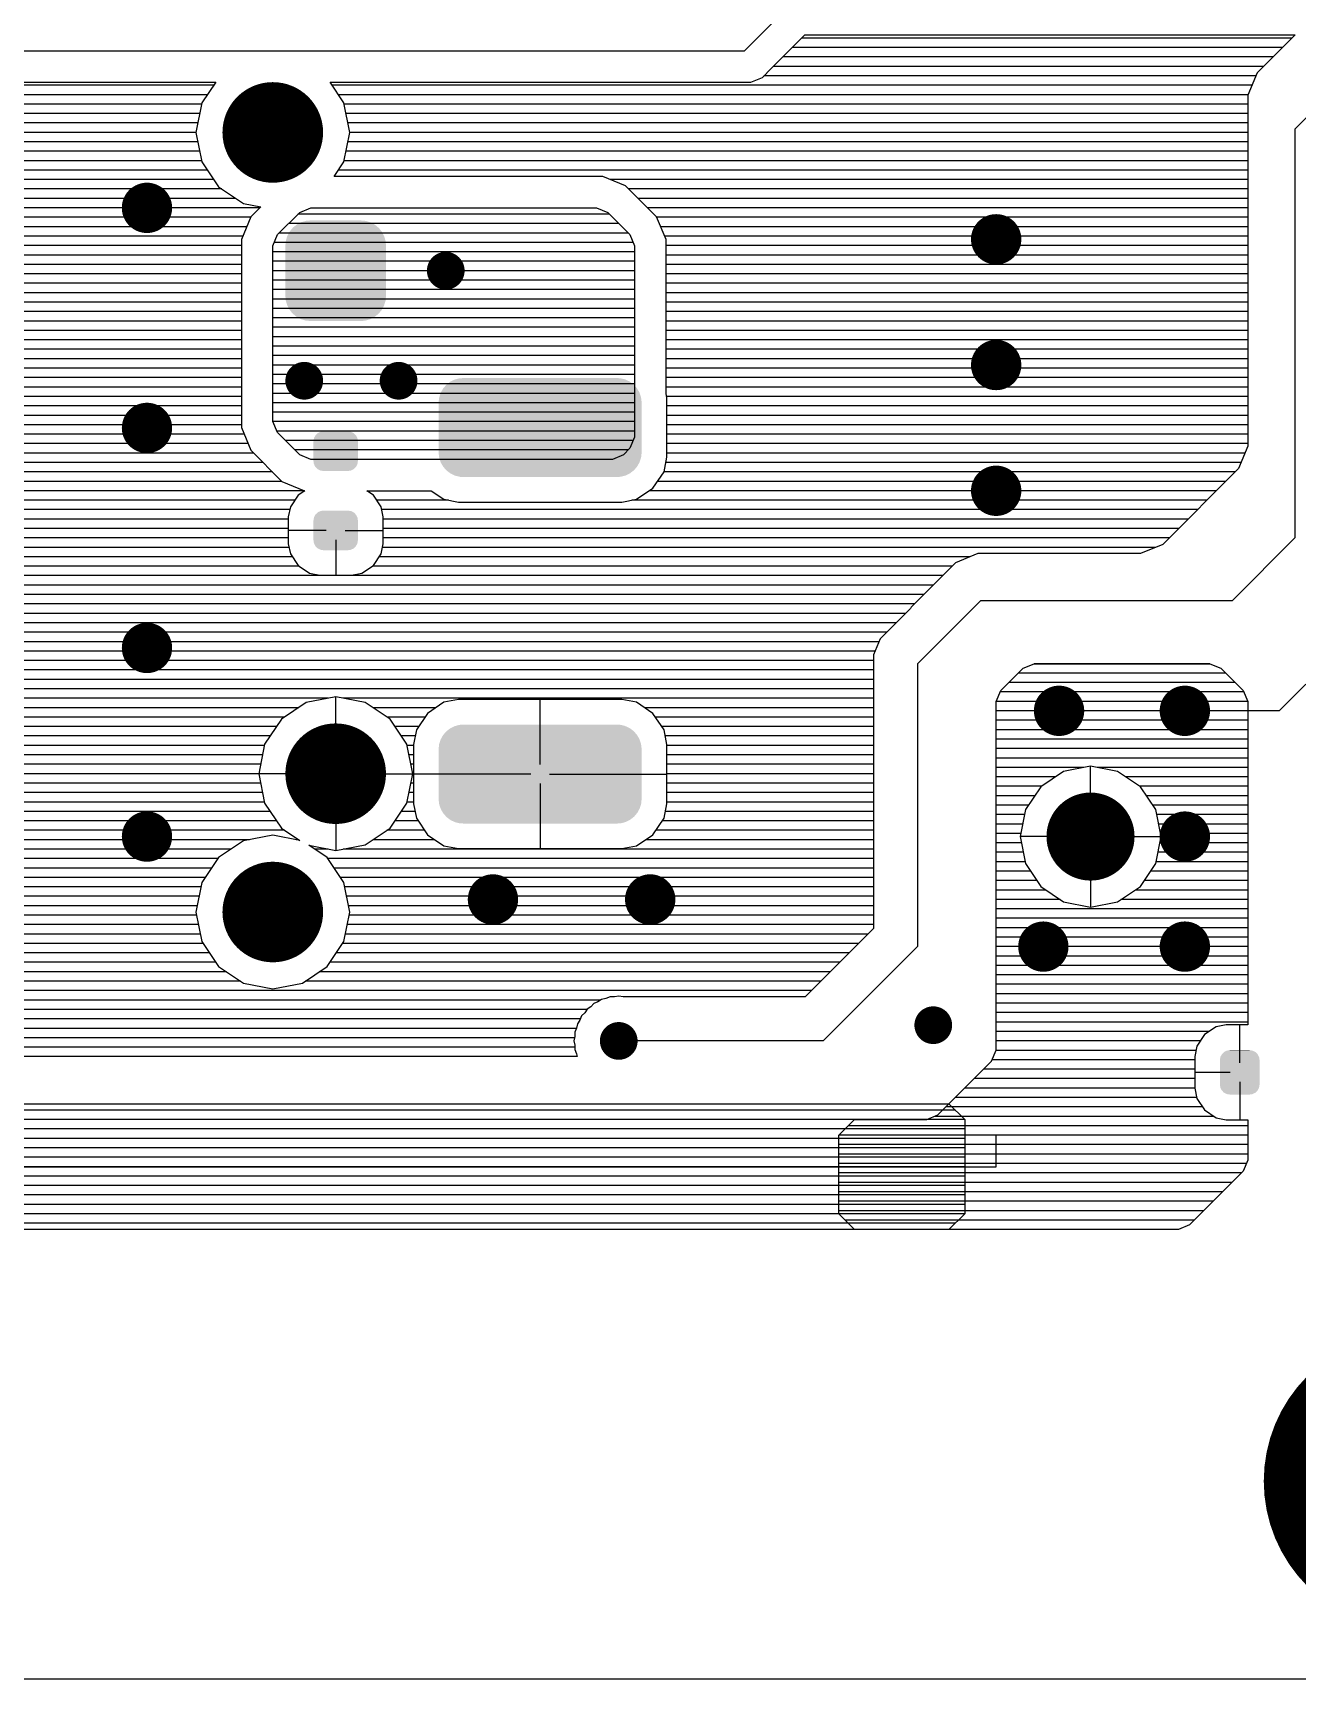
# Model space of a CAD drawing. Extents: x 295 to 953, y 10 to 290.
# Drawn here: x 753.8 to 810, y 69 to 142.2 of the extents above; entities that cross this region are included whole.
import ezdxf

# ---------------------------------------------------------------- set-up
doc = ezdxf.new("R2010")
doc.units = 0
doc.header["$LTSCALE"] = 5
doc.header["$MEASUREMENT"] = 0
doc.layers.get('0').update_dxf_attribs({"linetype": 'CONTINUOUS', "lineweight": 25})
doc.layers.add('DV-DPO-A6_BOT', color=7, linetype='CONTINUOUS')

msp = doc.modelspace()

# ---------------------------------------------------------------- linework, layer by layer
for points, const_width in [([(765.583, 137.732, -1), (763.348, 137.732, -1)], 2.235), ([(759.437, 134.38, -1), (758.319, 134.38, -1)], 1.118), ([(797.156, 132.983, -1), (796.038, 132.983, -1)], 1.118), ([(772.568, 131.586, -1), (771.73, 131.586, -1)], 0.838), ([(797.156, 127.395, -1), (796.038, 127.395, -1)], 1.118), ([(766.282, 126.696, -1), (765.444, 126.696, -1)], 0.838), ([(770.473, 126.696, -1), (769.635, 126.696, -1)], 0.838), ([(759.437, 124.601, -1), (758.319, 124.601, -1)], 1.118), ([(797.156, 121.807, -1), (796.038, 121.807, -1)], 1.118), ([(759.437, 114.822, -1), (758.319, 114.822, -1)], 1.118), ([(799.95, 112.028, -1), (798.832, 112.028, -1)], 1.118), ([(805.538, 112.028, -1), (804.42, 112.028, -1)], 1.118), ([(768.377, 109.234, -1), (766.142, 109.234, -1)], 2.235), ([(801.766, 106.44, -1), (799.81, 106.44, -1)], 1.956), ([(759.437, 106.44, -1), (758.319, 106.44, -1)], 1.118), ([(805.538, 106.44, -1), (804.42, 106.44, -1)], 1.118), ([(765.583, 103.087, -1), (763.348, 103.087, -1)], 2.235), ([(774.804, 103.646, -1), (773.686, 103.646, -1)], 1.118), ([(781.789, 103.646, -1), (780.671, 103.646, -1)], 1.118), ([(799.251, 101.55, -1), (798.134, 101.55, -1)], 1.118), ([(805.538, 101.55, -1), (804.42, 101.55, -1)], 1.118), ([(794.222, 98.058, -1), (793.384, 98.058, -1)], 0.838), ([(780.252, 97.359, -1), (779.414, 97.359, -1)], 0.838), ([(818.382, 77.796, -1), (811.782, 77.796, -1)], 6.599)]:
    msp.add_lwpolyline(points, format="xyb", close=True, dxfattribs=dict(const_width=const_width))
for points in [[(769.404, 133.139), (769.318, 133.307), (765.113, 133.139), (765.205, 133.307)], [(769.318, 133.307), (769.296, 133.334), (765.205, 133.307), (765.22, 133.334)], [(769.296, 133.334), (769.179, 133.482), (765.22, 133.334), (765.344, 133.482)], [(769.179, 133.482), (769.151, 133.505), (765.344, 133.482), (765.364, 133.505)], [(769.151, 133.505), (769.009, 133.625), (765.364, 133.505), (765.516, 133.625)], [(769.009, 133.625), (768.975, 133.644), (765.516, 133.625), (765.539, 133.644)], [(768.975, 133.644), (768.813, 133.733), (765.539, 133.644), (765.713, 133.733)], [(768.813, 133.733), (768.772, 133.745), (765.713, 133.733), (765.738, 133.745)], [(768.772, 133.745), (768.6, 133.799), (765.738, 133.745), (765.931, 133.799)], [(768.6, 133.799), (768.538, 133.805), (765.931, 133.799), (765.953, 133.805)], [(768.538, 133.805), (768.377, 133.821), (765.953, 133.805), (766.142, 133.821)], [(769.495, 132.703), (769.479, 132.893), (765.025, 132.703), (765.044, 132.893)], [(769.495, 130.468), (769.495, 132.703), (765.025, 130.468), (765.025, 132.703)], [(769.479, 132.893), (769.47, 132.925), (765.044, 132.893), (765.047, 132.925)], [(769.47, 132.925), (769.419, 133.108), (765.047, 132.925), (765.103, 133.108)], [(769.419, 133.108), (769.404, 133.139), (765.103, 133.108), (765.113, 133.139)], [(769.476, 130.279), (769.495, 130.468), (765.041, 130.279), (765.025, 130.468)], [(769.473, 130.246), (769.476, 130.279), (765.05, 130.246), (765.041, 130.279)], [(769.416, 130.064), (769.473, 130.246), (765.1, 130.064), (765.05, 130.246)], [(769.407, 130.033), (769.416, 130.064), (765.116, 130.033), (765.1, 130.064)], [(769.315, 129.865), (769.407, 130.033), (765.202, 129.865), (765.116, 130.033)], [(769.3, 129.837), (769.315, 129.865), (765.224, 129.837), (765.202, 129.865)], [(769.176, 129.69), (769.3, 129.837), (765.34, 129.69), (765.224, 129.837)], [(769.156, 129.666), (769.176, 129.69), (765.368, 129.666), (765.34, 129.69)], [(769.004, 129.546), (769.156, 129.666), (765.511, 129.546), (765.368, 129.666)], [(768.981, 129.527), (769.004, 129.546), (765.545, 129.527), (765.511, 129.546)], [(768.807, 129.439), (768.981, 129.527), (765.707, 129.439), (765.545, 129.527)], [(768.782, 129.426), (768.807, 129.439), (765.747, 129.426), (765.707, 129.439)], [(768.589, 129.373), (768.782, 129.426), (765.92, 129.373), (765.747, 129.426)], [(768.567, 129.367), (768.589, 129.373), (765.981, 129.367), (765.92, 129.373)], [(768.377, 129.35), (768.567, 129.367), (766.142, 129.35), (765.981, 129.367)], [(780.487, 126.535), (780.332, 126.649), (772.198, 126.535), (772.344, 126.649)], [(780.332, 126.649), (780.309, 126.666), (772.344, 126.649), (772.378, 126.666)], [(780.309, 126.666), (780.131, 126.748), (772.378, 126.666), (772.543, 126.748)], [(780.131, 126.748), (780.108, 126.759), (772.543, 126.748), (772.584, 126.759)], [(780.108, 126.759), (779.912, 126.805), (772.584, 126.759), (772.757, 126.805)], [(779.912, 126.805), (779.892, 126.81), (772.757, 126.805), (772.836, 126.81)], [(779.892, 126.81), (779.671, 126.816), (772.836, 126.81), (772.947, 126.816)], [(773.01, 126.816), (772.978, 126.818), (772.947, 126.816), (772.978, 126.818)], [(780.849, 125.75), (780.825, 125.939), (771.834, 125.75), (771.853, 125.939)], [(780.825, 125.939), (780.821, 125.97), (771.853, 125.939), (771.863, 125.97)], [(780.821, 125.97), (780.759, 126.15), (771.863, 125.97), (771.919, 126.15)], [(780.759, 126.15), (780.749, 126.18), (771.919, 126.15), (771.935, 126.18)], [(780.749, 126.18), (780.651, 126.344), (771.935, 126.18), (772.026, 126.344)], [(780.651, 126.344), (780.636, 126.37), (772.026, 126.344), (772.048, 126.37)], [(780.636, 126.37), (780.507, 126.513), (772.048, 126.37), (772.17, 126.513)], [(780.507, 126.513), (780.487, 126.535), (772.17, 126.513), (772.198, 126.535)], [(780.85, 125.718), (780.849, 125.75), (771.831, 125.718), (771.834, 125.75)], [(780.85, 125.715), (780.85, 125.718), (771.831, 125.715), (771.831, 125.718)], [(780.85, 123.519), (780.85, 125.715), (771.831, 123.519), (771.831, 125.715)], [(768.071, 124.359), (768.055, 124.367), (766.451, 124.359), (766.46, 124.367)], [(768.055, 124.367), (767.948, 124.424), (766.46, 124.367), (766.577, 124.424)], [(767.948, 124.424), (767.921, 124.428), (766.577, 124.424), (766.586, 124.428)], [(767.921, 124.428), (767.81, 124.447), (766.586, 124.428), (766.709, 124.447)], [(768.249, 123.125), (768.249, 124.008), (766.271, 123.125), (766.271, 124.008)], [(768.246, 124.008), (768.228, 124.132), (766.274, 124.008), (766.294, 124.132)], [(768.228, 124.132), (768.222, 124.146), (766.294, 124.132), (766.296, 124.146)], [(768.222, 124.146), (768.168, 124.258), (766.296, 124.146), (766.354, 124.258)], [(768.168, 124.258), (768.157, 124.27), (766.354, 124.258), (766.36, 124.27)], [(768.157, 124.27), (768.071, 124.359), (766.36, 124.27), (766.451, 124.359)], [(768.226, 123.002), (768.246, 123.125), (766.291, 123.002), (766.274, 123.125)], [(768.224, 122.988), (768.226, 123.002), (766.298, 122.988), (766.291, 123.002)], [(768.166, 122.876), (768.224, 122.988), (766.352, 122.876), (766.298, 122.988)], [(780.85, 123.517), (780.85, 123.519), (771.831, 123.517), (771.831, 123.519)], [(780.847, 123.484), (780.85, 123.517), (771.831, 123.484), (771.831, 123.517)], [(780.828, 123.296), (780.847, 123.484), (771.856, 123.296), (771.831, 123.484)], [(780.818, 123.265), (780.828, 123.296), (771.86, 123.265), (771.856, 123.296)], [(780.762, 123.085), (780.818, 123.265), (771.922, 123.085), (771.86, 123.265)], [(780.745, 123.055), (780.762, 123.085), (771.932, 123.055), (771.922, 123.085)], [(780.655, 122.891), (780.745, 123.055), (772.029, 122.891), (771.932, 123.055)], [(768.16, 122.864), (768.166, 122.876), (766.363, 122.864), (766.352, 122.876)], [(768.068, 122.775), (768.16, 122.864), (766.448, 122.775), (766.363, 122.864)], [(768.06, 122.766), (768.068, 122.775), (766.465, 122.766), (766.448, 122.775)], [(767.943, 122.71), (768.06, 122.766), (766.572, 122.71), (766.465, 122.766)], [(767.934, 122.705), (767.943, 122.71), (766.598, 122.705), (766.572, 122.71)], [(767.81, 122.687), (767.934, 122.705), (766.709, 122.687), (766.598, 122.705)], [(780.632, 122.864), (780.655, 122.891), (772.045, 122.864), (772.029, 122.891)], [(780.511, 122.722), (780.632, 122.864), (772.174, 122.722), (772.045, 122.864)], [(780.483, 122.7), (780.511, 122.722), (772.193, 122.7), (772.174, 122.722)], [(780.336, 122.585), (780.483, 122.7), (772.349, 122.585), (772.193, 122.7)], [(780.303, 122.569), (780.336, 122.585), (772.372, 122.569), (772.349, 122.585)], [(780.138, 122.487), (780.303, 122.569), (772.549, 122.487), (772.372, 122.569)], [(780.097, 122.476), (780.138, 122.487), (772.573, 122.476), (772.549, 122.487)], [(779.924, 122.43), (780.097, 122.476), (772.769, 122.43), (772.573, 122.476)], [(779.845, 122.425), (779.924, 122.43), (772.789, 122.425), (772.769, 122.43)], [(779.734, 122.418), (779.845, 122.425), (773.01, 122.418), (772.789, 122.425)], [(779.703, 122.417), (779.734, 122.418), (779.703, 122.417), (779.671, 122.418)], [(768.222, 120.626), (768.168, 120.738), (766.296, 120.626), (766.354, 120.738)], [(768.168, 120.738), (768.157, 120.75), (766.354, 120.738), (766.36, 120.75)], [(768.157, 120.75), (768.071, 120.838), (766.36, 120.75), (766.451, 120.838)], [(768.071, 120.838), (768.055, 120.847), (766.451, 120.838), (766.46, 120.847)], [(768.055, 120.847), (767.948, 120.903), (766.46, 120.847), (766.577, 120.903)], [(767.948, 120.903), (767.921, 120.908), (766.577, 120.903), (766.586, 120.908)], [(767.921, 120.908), (767.81, 120.926), (766.586, 120.908), (766.709, 120.926)], [(768.249, 119.605), (768.249, 120.488), (766.271, 119.605), (766.271, 120.488)], [(768.246, 120.488), (768.228, 120.612), (766.274, 120.488), (766.294, 120.612)], [(768.228, 120.612), (768.222, 120.626), (766.294, 120.612), (766.296, 120.626)], [(768.226, 119.481), (768.246, 119.605), (766.291, 119.481), (766.274, 119.605)], [(768.224, 119.467), (768.226, 119.481), (766.298, 119.467), (766.291, 119.481)], [(768.166, 119.355), (768.224, 119.467), (766.352, 119.355), (766.298, 119.467)], [(768.16, 119.343), (768.166, 119.355), (766.363, 119.343), (766.352, 119.355)], [(768.068, 119.255), (768.16, 119.343), (766.448, 119.255), (766.363, 119.343)], [(768.06, 119.246), (768.068, 119.255), (766.465, 119.246), (766.448, 119.255)], [(767.943, 119.189), (768.06, 119.246), (766.572, 119.189), (766.465, 119.246)], [(767.934, 119.185), (767.943, 119.189), (766.598, 119.185), (766.572, 119.189)], [(767.81, 119.166), (767.934, 119.185), (766.709, 119.166), (766.598, 119.185)], [(780.487, 111.134), (780.332, 111.249), (772.198, 111.134), (772.344, 111.249)], [(780.332, 111.249), (780.309, 111.265), (772.344, 111.249), (772.378, 111.265)], [(780.309, 111.265), (780.131, 111.347), (772.378, 111.265), (772.543, 111.347)], [(780.131, 111.347), (780.108, 111.358), (772.543, 111.347), (772.584, 111.358)], [(780.108, 111.358), (779.912, 111.405), (772.584, 111.358), (772.757, 111.405)], [(779.912, 111.405), (779.892, 111.409), (772.757, 111.405), (772.836, 111.409)], [(779.892, 111.409), (779.671, 111.416), (772.836, 111.409), (772.947, 111.416)], [(773.01, 111.416), (772.978, 111.418), (772.947, 111.416), (772.978, 111.418)], [(780.849, 110.35), (780.825, 110.538), (771.834, 110.35), (771.853, 110.538)], [(780.825, 110.538), (780.821, 110.57), (771.853, 110.538), (771.863, 110.57)], [(780.821, 110.57), (780.759, 110.75), (771.863, 110.57), (771.919, 110.75)], [(780.759, 110.75), (780.749, 110.779), (771.919, 110.75), (771.935, 110.779)], [(780.749, 110.779), (780.651, 110.944), (771.935, 110.779), (772.026, 110.944)], [(780.651, 110.944), (780.636, 110.97), (772.026, 110.944), (772.048, 110.97)], [(780.636, 110.97), (780.507, 111.112), (772.048, 110.97), (772.17, 111.112)], [(780.507, 111.112), (780.487, 111.134), (772.17, 111.112), (772.198, 111.134)], [(780.85, 110.318), (780.849, 110.35), (771.831, 110.318), (771.834, 110.35)], [(780.85, 110.315), (780.85, 110.318), (771.831, 110.315), (771.831, 110.318)], [(780.85, 108.119), (780.85, 110.315), (771.831, 108.119), (771.831, 110.315)], [(780.85, 108.116), (780.85, 108.119), (771.831, 108.116), (771.831, 108.119)], [(780.847, 108.084), (780.85, 108.116), (771.831, 108.084), (771.831, 108.116)], [(780.828, 107.896), (780.847, 108.084), (771.856, 107.896), (771.831, 108.084)], [(780.818, 107.864), (780.828, 107.896), (771.86, 107.864), (771.856, 107.896)], [(780.762, 107.684), (780.818, 107.864), (771.922, 107.684), (771.86, 107.864)], [(780.745, 107.655), (780.762, 107.684), (771.932, 107.655), (771.922, 107.684)], [(780.655, 107.49), (780.745, 107.655), (772.029, 107.49), (771.932, 107.655)], [(780.632, 107.464), (780.655, 107.49), (772.045, 107.464), (772.029, 107.49)], [(780.511, 107.321), (780.632, 107.464), (772.174, 107.321), (772.045, 107.464)], [(780.483, 107.299), (780.511, 107.321), (772.193, 107.299), (772.174, 107.321)], [(780.336, 107.185), (780.483, 107.299), (772.349, 107.185), (772.193, 107.299)], [(780.303, 107.168), (780.336, 107.185), (772.372, 107.168), (772.349, 107.185)], [(780.138, 107.086), (780.303, 107.168), (772.549, 107.086), (772.372, 107.168)], [(780.097, 107.075), (780.138, 107.086), (772.573, 107.075), (772.549, 107.086)], [(779.924, 107.029), (780.097, 107.075), (772.769, 107.029), (772.573, 107.075)], [(779.845, 107.025), (779.924, 107.029), (772.789, 107.025), (772.769, 107.029)], [(779.734, 107.018), (779.845, 107.025), (773.01, 107.018), (772.789, 107.025)], [(779.703, 107.016), (779.734, 107.018), (779.703, 107.016), (779.671, 107.018)], [(808.295, 96.513), (808.277, 96.635), (806.535, 96.513), (806.556, 96.635)], [(808.277, 96.635), (808.27, 96.65), (806.556, 96.635), (806.559, 96.65)], [(808.27, 96.65), (808.216, 96.761), (806.559, 96.65), (806.617, 96.761)], [(808.216, 96.761), (808.204, 96.773), (806.617, 96.761), (806.624, 96.773)], [(808.204, 96.773), (808.118, 96.861), (806.624, 96.773), (806.715, 96.861)], [(808.118, 96.861), (808.101, 96.87), (806.715, 96.861), (806.725, 96.87)], [(808.101, 96.87), (807.995, 96.925), (806.725, 96.87), (806.841, 96.925)], [(807.995, 96.925), (807.966, 96.93), (806.841, 96.925), (806.851, 96.93)], [(807.966, 96.93), (807.857, 96.948), (806.851, 96.93), (806.974, 96.948)], [(807.857, 96.948), (807.857, 96.951), (806.974, 96.948), (806.974, 96.951)], [(808.295, 96.51), (808.295, 96.513), (806.535, 96.51), (806.535, 96.513)], [(808.295, 95.414), (808.295, 96.51), (806.535, 95.414), (806.535, 96.51)], [(808.295, 95.412), (808.295, 95.414), (806.535, 95.412), (806.535, 95.414)], [(808.275, 95.289), (808.295, 95.412), (806.554, 95.289), (806.535, 95.412)], [(808.272, 95.274), (808.275, 95.289), (806.561, 95.274), (806.554, 95.289)], [(808.213, 95.163), (808.272, 95.274), (806.615, 95.163), (806.561, 95.274)], [(808.207, 95.151), (808.213, 95.163), (806.627, 95.151), (806.615, 95.163)], [(808.115, 95.063), (808.207, 95.151), (806.712, 95.063), (806.627, 95.151)], [(808.106, 95.054), (808.115, 95.063), (806.73, 95.054), (806.712, 95.063)], [(807.989, 94.999), (808.106, 95.054), (806.836, 94.999), (806.73, 95.054)], [(807.98, 94.994), (807.989, 94.999), (806.865, 94.994), (806.836, 94.999)], [(807.857, 94.977), (807.98, 94.994), (806.974, 94.977), (806.865, 94.994)], [(807.857, 94.973), (807.857, 94.977), (806.974, 94.973), (806.974, 94.977)]]:
    msp.add_solid(points)
at = {"layer": 'DV-DPO-A6_BOT'}
for p, q in [((785.421, 141.365), (787.516, 143.46)), ((786.606, 140.577), (788.098, 142.063)), ((809.734, 141.923), (787.958, 141.923)), ((788.098, 142.063), (809.874, 142.063)), ((809.874, 142.063), (808.186, 140.381)), ((675.756, 141.365), (785.421, 141.365)), ((809.315, 141.504), (787.539, 141.504)), ((786.214, 140.18), (786.606, 140.577)), ((808.477, 140.666), (786.701, 140.666)), ((808.896, 141.085), (787.12, 141.085)), ((812.662, 140.666), (809.868, 137.872)), ((739.068, 139.968), (761.929, 139.968)), ((761.834, 139.828), (739.163, 139.828)), ((761.929, 139.968), (761.309, 139.04)), ((767.629, 139.04), (767.008, 139.968)), ((767.008, 139.968), (785.7, 139.968)), ((807.957, 139.828), (767.103, 139.828)), ((785.7, 139.968), (786.214, 140.18)), ((808.131, 140.247), (786.281, 140.247)), ((808.186, 140.381), (807.778, 139.392)), ((761.555, 139.409), (739.443, 139.409)), ((761.309, 139.04), (761.052, 137.732)), ((807.784, 139.409), (767.383, 139.409)), ((767.886, 137.732), (767.629, 139.04)), ((807.778, 139.392), (807.773, 123.785)), ((761.303, 138.99), (739.694, 138.99)), ((761.219, 138.571), (739.778, 138.571)), ((807.778, 138.99), (767.634, 138.99)), ((807.778, 138.571), (767.718, 138.571)), ((761.135, 138.152), (739.862, 138.152)), ((761.052, 137.732), (739.946, 137.732)), ((761.052, 137.732), (761.309, 136.425)), ((767.629, 136.425), (767.886, 137.732)), ((807.778, 138.152), (767.802, 138.152)), ((807.778, 137.732), (767.886, 137.732)), ((809.868, 137.872), (809.868, 119.711)), ((761.219, 136.894), (739.778, 136.894)), ((761.135, 137.313), (739.862, 137.313)), ((807.778, 136.894), (767.718, 136.894)), ((807.778, 137.313), (767.802, 137.313)), ((761.303, 136.475), (739.694, 136.475)), ((761.309, 136.425), (762.052, 135.318)), ((767.193, 135.777), (767.629, 136.425)), ((807.778, 136.475), (767.634, 136.475)), ((761.834, 135.637), (739.163, 135.637)), ((761.555, 136.056), (739.443, 136.056)), ((779.123, 135.777), (767.193, 135.777)), ((807.778, 136.056), (767.383, 136.056)), ((780.135, 135.363), (779.123, 135.777)), ((807.778, 135.637), (779.464, 135.637)), ((781.515, 133.983), (780.135, 135.363)), ((762.197, 135.218), (738.8, 135.218)), ((762.823, 134.799), (745.573, 134.799)), ((762.052, 135.318), (763.158, 134.575)), ((807.778, 135.218), (780.274, 135.218)), ((807.778, 134.799), (780.693, 134.799)), ((763.89, 134.38), (746.188, 134.38)), ((763.482, 133.961), (746.607, 133.961)), ((763.488, 133.983), (763.069, 132.971)), ((763.158, 134.575), (763.929, 134.424)), ((763.929, 134.424), (763.488, 133.983)), ((764.673, 133.189), (765.662, 134.178)), ((779.419, 134.1), (765.583, 134.1)), ((765.662, 134.178), (766.153, 134.38)), ((766.153, 134.38), (778.849, 134.38)), ((778.849, 134.38), (779.341, 134.178)), ((779.341, 134.178), (780.33, 133.189)), ((807.778, 134.38), (781.113, 134.38)), ((781.934, 132.971), (781.515, 133.983)), ((807.778, 133.961), (781.52, 133.961)), ((763.309, 133.541), (747.026, 133.541)), ((764.466, 132.698), (764.673, 133.189)), ((780.258, 133.262), (764.745, 133.262)), ((779.838, 133.681), (765.164, 133.681)), ((780.33, 133.189), (780.537, 132.698)), ((807.778, 133.541), (781.694, 133.541)), ((763.136, 133.122), (747.355, 133.122)), ((763.069, 132.703), (747.529, 132.703)), ((763.069, 132.971), (763.069, 124.612)), ((764.466, 124.891), (764.466, 132.698)), ((780.537, 132.424), (764.466, 132.424)), ((780.47, 132.843), (764.533, 132.843)), ((780.537, 132.698), (780.537, 124.193)), ((807.778, 133.122), (781.867, 133.122)), ((781.934, 126.137), (781.934, 132.971)), ((807.778, 132.703), (781.934, 132.703)), ((763.069, 132.284), (747.702, 132.284)), ((763.069, 131.865), (747.707, 131.865)), ((780.537, 132.005), (764.466, 132.005)), ((807.778, 132.284), (781.934, 132.284)), ((807.778, 131.865), (781.934, 131.865)), ((763.069, 131.446), (747.747, 131.446)), ((763.069, 131.027), (747.747, 131.027)), ((780.537, 131.586), (764.466, 131.586)), ((780.537, 131.167), (764.466, 131.167)), ((807.773, 131.446), (781.934, 131.446)), ((807.773, 131.027), (781.934, 131.027)), ((763.069, 130.608), (747.747, 130.608)), ((780.537, 130.747), (764.466, 130.747)), ((780.537, 130.328), (764.466, 130.328)), ((807.773, 130.608), (781.934, 130.608)), ((763.069, 130.189), (747.747, 130.189)), ((763.069, 129.77), (747.747, 129.77)), ((780.537, 129.909), (764.466, 129.909)), ((780.537, 129.49), (764.466, 129.49)), ((807.773, 130.189), (781.934, 130.189)), ((807.773, 129.77), (781.934, 129.77)), ((763.069, 129.35), (747.747, 129.35)), ((763.069, 128.931), (747.747, 128.931)), ((780.537, 129.071), (764.466, 129.071)), ((807.773, 129.35), (781.934, 129.35)), ((807.773, 128.931), (781.934, 128.931)), ((763.069, 128.093), (747.517, 128.093)), ((763.069, 128.512), (747.668, 128.512)), ((780.537, 128.652), (764.466, 128.652)), ((780.537, 128.233), (764.466, 128.233)), ((807.773, 128.512), (781.934, 128.512)), ((807.773, 128.093), (781.934, 128.093)), ((763.069, 127.674), (747.238, 127.674)), ((780.537, 127.814), (764.466, 127.814)), ((780.537, 127.395), (764.466, 127.395)), ((807.773, 127.674), (781.934, 127.674)), ((763.069, 126.836), (745.936, 126.836)), ((763.069, 127.255), (746.752, 127.255)), ((780.537, 126.976), (764.466, 126.976)), ((780.537, 126.556), (764.466, 126.556)), ((807.773, 127.255), (781.934, 127.255)), ((807.773, 126.836), (781.934, 126.836)), ((763.069, 126.417), (707.737, 126.417)), ((763.069, 125.998), (707.787, 125.998)), ((780.537, 126.137), (764.466, 126.137)), ((807.773, 126.417), (781.934, 126.417)), ((781.973, 125.936), (781.934, 126.137)), ((807.773, 125.998), (781.956, 125.998)), ((781.973, 123.299), (781.973, 125.936)), ((763.069, 125.579), (707.748, 125.579)), ((763.069, 125.159), (707.748, 125.159)), ((780.537, 125.718), (764.466, 125.718)), ((780.537, 125.299), (764.466, 125.299)), ((807.773, 125.579), (781.973, 125.579)), ((807.773, 125.159), (781.973, 125.159)), ((763.069, 124.74), (707.748, 124.74)), ((763.069, 124.612), (763.488, 123.606)), ((764.673, 124.399), (764.466, 124.891)), ((780.537, 124.88), (764.471, 124.88)), ((780.537, 124.461), (764.645, 124.461)), ((765.662, 123.41), (764.673, 124.399)), ((807.773, 124.74), (781.973, 124.74)), ((763.192, 124.321), (744.176, 124.321)), ((763.365, 123.902), (744.791, 123.902)), ((780.47, 124.042), (765.025, 124.042)), ((780.33, 123.701), (780.04, 123.41)), ((780.537, 124.193), (780.33, 123.701)), ((807.773, 124.321), (781.973, 124.321)), ((807.773, 123.902), (781.973, 123.902)), ((807.773, 123.785), (807.365, 122.796)), ((763.611, 123.483), (745.21, 123.483)), ((764.03, 123.064), (745.629, 123.064)), ((763.488, 123.606), (764.868, 122.226)), ((780.258, 123.623), (765.444, 123.623)), ((766.153, 123.204), (765.662, 123.41)), ((766.561, 123.204), (766.153, 123.204)), ((779.548, 123.204), (766.561, 123.204)), ((780.04, 123.41), (779.548, 123.204)), ((781.845, 122.656), (781.973, 123.299)), ((807.477, 123.064), (781.923, 123.064)), ((807.65, 123.483), (781.973, 123.483)), ((764.449, 122.645), (746.048, 122.645)), ((764.868, 122.226), (746.467, 122.226)), ((764.868, 122.226), (765.88, 121.807)), ((781.353, 121.918), (781.845, 122.656)), ((806.795, 122.226), (781.56, 122.226)), ((807.214, 122.645), (781.839, 122.645)), ((807.365, 122.796), (803.995, 119.426)), ((765.88, 121.807), (746.886, 121.807)), ((765.589, 121.611), (765.248, 121.097)), ((765.885, 121.807), (765.589, 121.611)), ((765.88, 121.807), (765.885, 121.807)), ((768.936, 121.611), (768.64, 121.807)), ((768.64, 121.807), (771.501, 121.807)), ((769.277, 121.097), (768.936, 121.611)), ((771.501, 121.807), (772.066, 121.432)), ((780.621, 121.432), (781.353, 121.918)), ((806.376, 121.807), (781.185, 121.807)), ((765.444, 121.388), (747.305, 121.388)), ((765.22, 120.968), (747.724, 120.968)), ((765.248, 121.097), (765.153, 120.644)), ((772.272, 121.388), (769.082, 121.388)), ((769.372, 120.644), (769.277, 121.097)), ((805.538, 120.968), (769.305, 120.968)), ((772.066, 121.432), (772.714, 121.304)), ((772.714, 121.304), (779.973, 121.304)), ((779.973, 121.304), (780.621, 121.432)), ((805.957, 121.388), (780.414, 121.388)), ((765.153, 120.549), (748.054, 120.549)), ((765.153, 120.13), (748.227, 120.13)), ((765.153, 120.644), (765.153, 119.454)), ((766.841, 120.046), (765.153, 120.046)), ((767.679, 120.046), (769.372, 120.046)), ((769.372, 119.454), (769.372, 120.644)), ((805.119, 120.549), (769.372, 120.549)), ((804.699, 120.13), (769.372, 120.13)), ((765.153, 119.711), (748.4, 119.711)), ((765.187, 119.292), (748.406, 119.292)), ((765.153, 119.454), (765.248, 119.001)), ((767.26, 119.627), (767.26, 118.051)), ((769.277, 119.001), (769.372, 119.454)), ((803.682, 119.292), (769.339, 119.292)), ((804.28, 119.711), (769.372, 119.711)), ((803.995, 119.426), (803.006, 119.013)), ((809.868, 119.711), (807.074, 116.917)), ((765.332, 118.873), (748.406, 118.873)), ((765.248, 119.001), (765.589, 118.487)), ((768.936, 118.487), (769.277, 119.001)), ((795.446, 118.873), (769.193, 118.873)), ((794.792, 118.605), (792.819, 116.632)), ((795.781, 119.013), (794.792, 118.605)), ((803.006, 119.013), (795.781, 119.013)), ((765.634, 118.454), (748.406, 118.454)), ((794.228, 118.035), (748.406, 118.035)), ((765.589, 118.487), (766.103, 118.141)), ((766.103, 118.141), (766.561, 118.051)), ((766.561, 118.051), (767.964, 118.051)), ((767.964, 118.051), (768.422, 118.141)), ((768.422, 118.141), (768.936, 118.487)), ((794.647, 118.454), (768.892, 118.454)), ((793.808, 117.616), (748.406, 117.616)), ((793.389, 117.197), (748.406, 117.197)), ((792.97, 116.777), (748.406, 116.777)), ((792.579, 116.358), (748.406, 116.358)), ((792.797, 116.582), (791.998, 115.783)), ((792.819, 116.632), (792.797, 116.582)), ((795.898, 116.917), (793.104, 114.123)), ((807.074, 116.917), (795.898, 116.917)), ((792.16, 115.939), (748.406, 115.939)), ((791.998, 115.783), (791.45, 115.235)), ((791.741, 115.52), (748.406, 115.52)), ((791.394, 115.101), (748.406, 115.101)), ((791.45, 115.235), (791.149, 114.514)), ((812.662, 115.52), (809.17, 112.028)), ((791.221, 114.682), (748.406, 114.682)), ((791.149, 114.263), (748.406, 114.263)), ((791.149, 114.514), (791.149, 102.36)), ((793.104, 114.123), (793.104, 101.55)), ((797.793, 113.922), (798.284, 114.123)), ((806.091, 114.123), (798.284, 114.123)), ((798.284, 114.123), (806.091, 114.123)), ((806.091, 114.123), (806.583, 113.922)), ((791.149, 113.425), (748.11, 113.425)), ((791.149, 113.844), (748.283, 113.844)), ((796.804, 112.933), (797.793, 113.922)), ((806.801, 113.704), (797.575, 113.704)), ((806.583, 113.922), (807.572, 112.933)), ((791.149, 113.006), (747.864, 113.006)), ((796.597, 112.441), (796.804, 112.933)), ((807.6, 112.866), (796.776, 112.866)), ((807.22, 113.285), (797.156, 113.285)), ((807.572, 112.933), (807.778, 112.441)), ((765.617, 112.167), (747.165, 112.167)), ((766.93, 112.586), (747.445, 112.586)), ((765.952, 112.391), (764.846, 111.653)), ((767.26, 112.653), (765.952, 112.391)), ((767.26, 110.558), (767.26, 112.653)), ((768.573, 112.391), (767.26, 112.653)), ((791.149, 112.586), (767.595, 112.586)), ((769.679, 111.653), (768.573, 112.391)), ((771.708, 112.167), (768.908, 112.167)), ((772.066, 112.408), (771.334, 111.916)), ((772.714, 112.536), (772.066, 112.408)), ((779.973, 112.536), (772.714, 112.536)), ((776.34, 109.636), (776.34, 112.536)), ((780.621, 112.408), (779.973, 112.536)), ((781.353, 111.916), (780.621, 112.408)), ((791.149, 112.167), (780.978, 112.167)), ((796.597, 96.951), (796.597, 112.441)), ((807.778, 112.028), (796.597, 112.028)), ((807.773, 112.447), (796.602, 112.447)), ((809.17, 112.028), (804.979, 112.028)), ((807.778, 112.441), (807.773, 107.138)), ((764.628, 111.329), (745.595, 111.329)), ((764.991, 111.748), (746.607, 111.748)), ((764.846, 111.653), (764.103, 110.541)), ((771.222, 111.748), (769.534, 111.748)), ((770.423, 110.541), (769.679, 111.653)), ((770.942, 111.329), (769.897, 111.329)), ((771.334, 111.916), (770.842, 111.184)), ((781.845, 111.184), (781.353, 111.916)), ((791.149, 111.748), (781.465, 111.748)), ((791.149, 111.329), (781.744, 111.329)), ((807.778, 111.609), (796.597, 111.609)), ((764.349, 110.91), (736.649, 110.91)), ((764.097, 110.491), (736.9, 110.491)), ((764.103, 110.541), (763.846, 109.234)), ((770.792, 110.91), (770.177, 110.91)), ((770.68, 109.234), (770.423, 110.541)), ((770.713, 110.491), (770.428, 110.491)), ((770.842, 111.184), (770.713, 110.536)), ((770.713, 110.536), (770.713, 107.898)), ((781.973, 110.536), (781.845, 111.184)), ((791.149, 110.91), (781.895, 110.91)), ((781.973, 107.898), (781.973, 110.536)), ((791.149, 110.491), (781.973, 110.491)), ((807.778, 111.189), (796.597, 111.189)), ((807.778, 110.77), (796.597, 110.77)), ((764.013, 110.072), (736.984, 110.072)), ((770.713, 110.072), (770.512, 110.072)), ((791.149, 110.072), (781.973, 110.072)), ((807.778, 110.351), (796.597, 110.351)), ((807.778, 109.932), (796.597, 109.932)), ((763.929, 109.653), (737.068, 109.653)), ((763.846, 109.234), (737.152, 109.234)), ((765.941, 109.234), (763.846, 109.234)), ((763.846, 109.234), (764.103, 107.926)), ((768.584, 109.234), (770.68, 109.234)), ((770.423, 107.926), (770.68, 109.234)), ((770.713, 109.653), (770.596, 109.653)), ((770.713, 109.234), (770.68, 109.234)), ((775.921, 109.217), (770.713, 109.217)), ((776.759, 109.217), (781.973, 109.217)), ((791.149, 109.653), (781.973, 109.653)), ((791.149, 109.234), (781.973, 109.234)), ((800.486, 109.513), (796.597, 109.513)), ((799.229, 109.094), (796.597, 109.094)), ((799.592, 109.334), (798.575, 108.658)), ((800.788, 109.574), (799.592, 109.334)), ((800.788, 107.429), (800.788, 109.574)), ((801.989, 109.334), (800.788, 109.574)), ((807.778, 109.513), (801.095, 109.513)), ((803.006, 108.658), (801.989, 109.334)), ((807.778, 109.094), (802.353, 109.094)), ((764.013, 108.395), (736.984, 108.395)), ((763.929, 108.815), (737.068, 108.815)), ((770.713, 108.395), (770.512, 108.395)), ((770.713, 108.815), (770.596, 108.815)), ((776.34, 108.798), (776.34, 105.903)), ((791.149, 108.815), (781.973, 108.815)), ((791.149, 108.395), (781.973, 108.395)), ((798.603, 108.675), (796.597, 108.675)), ((798.575, 108.658), (797.893, 107.641)), ((807.778, 108.675), (802.978, 108.675)), ((803.688, 107.641), (803.006, 108.658)), ((764.349, 107.557), (736.649, 107.557)), ((764.097, 107.976), (736.9, 107.976)), ((764.103, 107.926), (764.846, 106.82)), ((767.26, 107.915), (767.26, 105.819)), ((769.679, 106.82), (770.423, 107.926)), ((770.786, 107.557), (770.177, 107.557)), ((770.713, 107.976), (770.428, 107.976)), ((770.713, 107.898), (770.842, 107.255)), ((781.845, 107.255), (781.973, 107.898)), ((791.149, 107.557), (781.9, 107.557)), ((791.149, 107.976), (781.973, 107.976)), ((798.307, 108.256), (796.597, 108.256)), ((798.027, 107.837), (796.597, 107.837)), ((797.893, 107.641), (797.659, 106.44)), ((807.778, 108.256), (803.275, 108.256)), ((807.778, 107.837), (803.554, 107.837)), ((803.923, 106.44), (803.688, 107.641)), ((764.628, 107.138), (736.369, 107.138)), ((764.846, 106.82), (765.667, 106.266)), ((768.573, 106.076), (769.679, 106.82)), ((770.92, 107.138), (769.897, 107.138)), ((770.842, 107.255), (771.334, 106.518)), ((781.353, 106.518), (781.845, 107.255)), ((791.149, 107.138), (781.766, 107.138)), ((797.854, 107.418), (796.597, 107.418)), ((797.77, 106.998), (796.597, 106.998)), ((807.778, 107.418), (803.727, 107.418)), ((807.778, 106.998), (803.811, 106.998)), ((807.773, 107.138), (807.778, 98.069)), ((764.991, 106.719), (736.006, 106.719)), ((763.438, 106.3), (737.56, 106.3)), ((763.158, 106.244), (762.052, 105.506)), ((764.466, 106.507), (763.158, 106.244)), ((765.667, 106.266), (764.466, 106.507)), ((765.617, 106.3), (765.5, 106.3)), ((767.26, 105.819), (768.573, 106.076)), ((771.663, 106.3), (768.908, 106.3)), ((771.199, 106.719), (769.534, 106.719)), ((771.334, 106.518), (772.066, 106.032)), ((780.621, 106.032), (781.353, 106.518)), ((791.149, 106.3), (781.023, 106.3)), ((791.149, 106.719), (781.487, 106.719)), ((797.687, 106.579), (796.597, 106.579)), ((797.714, 106.16), (796.597, 106.16)), ((799.799, 106.44), (797.659, 106.44)), ((797.659, 106.44), (797.893, 105.244)), ((801.783, 106.44), (803.923, 106.44)), ((803.688, 105.244), (803.923, 106.44)), ((807.778, 106.16), (803.867, 106.16)), ((807.778, 106.579), (803.895, 106.579)), ((762.616, 105.881), (738.381, 105.881)), ((762.024, 105.462), (738.973, 105.462)), ((762.052, 105.506), (761.309, 104.394)), ((766.885, 105.506), (766.064, 106.054)), ((766.064, 106.054), (767.26, 105.819)), ((766.93, 105.881), (766.321, 105.881)), ((767.629, 104.394), (766.885, 105.506)), ((791.149, 105.462), (766.913, 105.462)), ((791.149, 105.881), (767.595, 105.881)), ((772.066, 106.032), (772.714, 105.903)), ((772.714, 105.903), (779.973, 105.903)), ((779.973, 105.903), (780.621, 106.032)), ((797.798, 105.741), (796.597, 105.741)), ((800.788, 105.451), (800.788, 103.31)), ((807.778, 105.741), (803.783, 105.741)), ((761.745, 105.043), (745.232, 105.043)), ((761.465, 104.624), (746.132, 104.624)), ((791.149, 105.043), (767.193, 105.043)), ((791.149, 104.624), (767.472, 104.624)), ((797.882, 105.322), (796.597, 105.322)), ((798.122, 104.903), (796.597, 104.903)), ((797.893, 105.244), (798.575, 104.227)), ((803.006, 104.227), (803.688, 105.244)), ((807.778, 104.903), (803.459, 104.903)), ((807.778, 105.322), (803.699, 105.322)), ((761.275, 104.204), (746.417, 104.204)), ((761.309, 104.394), (761.052, 103.087)), ((767.886, 103.087), (767.629, 104.394)), ((791.149, 104.204), (767.662, 104.204)), ((798.402, 104.484), (796.597, 104.484)), ((798.815, 104.065), (796.597, 104.065)), ((798.575, 104.227), (799.592, 103.545)), ((801.989, 103.545), (803.006, 104.227)), ((807.778, 104.065), (802.766, 104.065)), ((807.778, 104.484), (803.18, 104.484)), ((761.191, 103.785), (746.545, 103.785)), ((761.108, 103.366), (746.573, 103.366)), ((791.149, 103.785), (767.746, 103.785)), ((791.149, 103.366), (767.83, 103.366)), ((799.441, 103.646), (796.597, 103.646)), ((807.778, 103.227), (796.597, 103.227)), ((799.592, 103.545), (800.788, 103.31)), ((800.788, 103.31), (801.989, 103.545)), ((807.778, 103.646), (802.14, 103.646)), ((761.08, 102.947), (746.573, 102.947)), ((761.163, 102.528), (746.573, 102.528)), ((761.052, 103.087), (761.309, 101.779)), ((767.629, 101.779), (767.886, 103.087)), ((791.149, 102.528), (767.774, 102.528)), ((791.149, 102.947), (767.858, 102.947)), ((807.778, 102.807), (796.597, 102.807)), ((761.37, 101.69), (746.417, 101.69)), ((761.247, 102.109), (746.545, 102.109)), ((761.309, 101.779), (762.052, 100.673)), ((766.885, 100.673), (767.629, 101.779)), ((790.484, 101.69), (767.567, 101.69)), ((790.903, 102.109), (767.69, 102.109)), ((791.149, 102.36), (788.109, 99.315)), ((807.778, 102.388), (796.597, 102.388)), ((807.778, 101.969), (796.597, 101.969)), ((761.65, 101.271), (746.132, 101.271)), ((790.065, 101.271), (767.288, 101.271)), ((793.104, 101.55), (788.913, 97.359)), ((807.778, 101.55), (796.597, 101.55)), ((807.778, 101.131), (796.597, 101.131)), ((762.404, 100.433), (738.593, 100.433)), ((761.929, 100.852), (745.232, 100.852)), ((762.052, 100.673), (763.158, 99.93)), ((765.779, 99.93), (766.885, 100.673)), ((789.226, 100.433), (766.533, 100.433)), ((789.645, 100.852), (767.008, 100.852)), ((807.778, 100.712), (796.597, 100.712)), ((807.778, 100.293), (796.597, 100.293)), ((788.388, 99.594), (712.542, 99.594)), ((763.035, 100.013), (737.962, 100.013)), ((763.158, 99.93), (764.466, 99.673)), ((764.466, 99.673), (765.779, 99.93)), ((788.807, 100.013), (765.902, 100.013)), ((807.778, 99.874), (796.597, 99.874)), ((779.034, 99.175), (712.369, 99.175)), ((778.425, 98.773), (778.319, 98.605)), ((778.587, 98.879), (778.425, 98.773)), ((778.726, 99.019), (778.587, 98.879)), ((778.911, 99.091), (778.726, 99.019)), ((779.073, 99.203), (778.911, 99.091)), ((779.263, 99.242), (779.073, 99.203)), ((779.447, 99.315), (779.263, 99.242)), ((779.643, 99.315), (779.447, 99.315)), ((779.833, 99.354), (779.643, 99.315)), ((780.028, 99.315), (779.833, 99.354)), ((788.109, 99.315), (780.028, 99.315)), ((807.778, 99.455), (796.597, 99.455)), ((807.778, 99.036), (796.597, 99.036)), ((778.123, 98.337), (711.542, 98.337)), ((778.419, 98.756), (711.961, 98.756)), ((777.994, 98.125), (777.955, 97.929)), ((778.101, 98.287), (777.994, 98.125)), ((778.179, 98.471), (778.101, 98.287)), ((778.319, 98.605), (778.179, 98.471)), ((807.778, 98.616), (796.597, 98.616)), ((807.778, 98.197), (796.597, 98.197)), ((806.817, 98.069), (806.365, 97.979)), ((807.778, 98.069), (806.817, 98.069)), ((807.415, 96.381), (807.415, 98.069)), ((777.872, 97.499), (710.704, 97.499)), ((777.95, 97.918), (711.123, 97.918)), ((777.877, 97.555), (777.844, 97.359)), ((777.844, 97.359), (777.877, 97.169)), ((777.955, 97.929), (777.877, 97.75)), ((777.877, 97.75), (777.877, 97.555)), ((788.913, 97.359), (779.833, 97.359)), ((806.063, 97.778), (796.597, 97.778)), ((805.666, 97.359), (796.597, 97.359)), ((805.851, 97.639), (805.504, 97.119)), ((806.365, 97.979), (805.851, 97.639)), ((777.983, 96.661), (709.866, 96.661)), ((777.983, 96.661), (709.866, 96.661)), ((777.877, 97.08), (710.285, 97.08)), ((777.877, 97.169), (777.877, 96.974)), ((777.877, 96.974), (777.955, 96.789)), ((777.955, 96.789), (777.983, 96.661)), ((796.396, 96.459), (796.597, 96.951)), ((805.471, 96.94), (796.597, 96.94)), ((805.504, 97.119), (805.415, 96.666)), ((805.415, 96.666), (805.415, 95.258)), ((794.01, 94.073), (796.396, 96.459)), ((805.415, 96.102), (796.038, 96.102)), ((805.415, 96.521), (796.424, 96.521)), ((806.996, 95.962), (805.415, 95.962)), ((805.415, 95.264), (795.2, 95.264)), ((805.415, 95.683), (795.619, 95.683)), ((805.415, 95.258), (805.504, 94.805)), ((807.415, 95.543), (807.415, 93.855)), ((696.013, 94.565), (794.501, 94.565)), ((805.761, 94.425), (794.362, 94.425)), ((794.501, 94.565), (795.2, 93.867)), ((805.499, 94.845), (794.781, 94.845)), ((805.504, 94.805), (805.851, 94.291)), ((795.2, 93.867), (664.58, 93.867)), ((794.786, 94.286), (664.999, 94.286)), ((789.612, 93.168), (790.31, 93.867)), ((790.31, 93.867), (793.518, 93.867)), ((793.518, 93.867), (794.01, 94.073)), ((806.275, 94.006), (793.853, 94.006)), ((795.2, 93.867), (795.2, 89.676)), ((805.851, 94.291), (806.365, 93.945)), ((806.365, 93.945), (806.817, 93.855)), ((806.817, 93.855), (807.778, 93.855)), ((807.778, 93.855), (807.778, 92.062)), ((795.2, 93.028), (663.742, 93.028)), ((795.2, 93.448), (664.161, 93.448)), ((807.778, 93.168), (789.612, 93.168)), ((789.612, 89.676), (789.612, 93.168)), ((807.778, 93.587), (790.031, 93.587)), ((796.597, 91.771), (796.597, 93.168)), ((795.2, 92.19), (662.904, 92.19)), ((795.2, 92.609), (663.323, 92.609)), ((807.778, 92.749), (789.612, 92.749)), ((807.778, 92.33), (789.612, 92.33)), ((795.2, 91.771), (662.485, 91.771)), ((666.676, 91.771), (796.597, 91.771)), ((807.711, 91.911), (789.612, 91.911)), ((807.499, 91.492), (789.612, 91.492)), ((807.572, 91.57), (805.186, 89.184)), ((807.778, 92.062), (807.572, 91.57)), ((795.2, 90.933), (661.853, 90.933)), ((795.2, 91.352), (662.066, 91.352)), ((807.08, 91.073), (789.612, 91.073)), ((795.2, 90.514), (661.786, 90.514)), ((795.2, 90.095), (661.786, 90.095)), ((806.661, 90.654), (789.612, 90.654)), ((806.242, 90.234), (789.612, 90.234)), ((795.2, 89.676), (661.786, 89.676)), ((794.781, 89.257), (661.786, 89.257)), ((805.823, 89.815), (789.612, 89.815)), ((790.31, 88.977), (789.612, 89.676)), ((805.404, 89.396), (789.897, 89.396)), ((795.2, 89.676), (794.501, 88.977)), ((794.501, 88.977), (684.138, 88.977)), ((804.694, 88.977), (790.31, 88.977)), ((805.186, 89.184), (804.694, 88.977)), ((845.877, 69), (529.077, 69))]:
    msp.add_line(p, q, dxfattribs=at)

doc.saveas('drawing.dxf')
